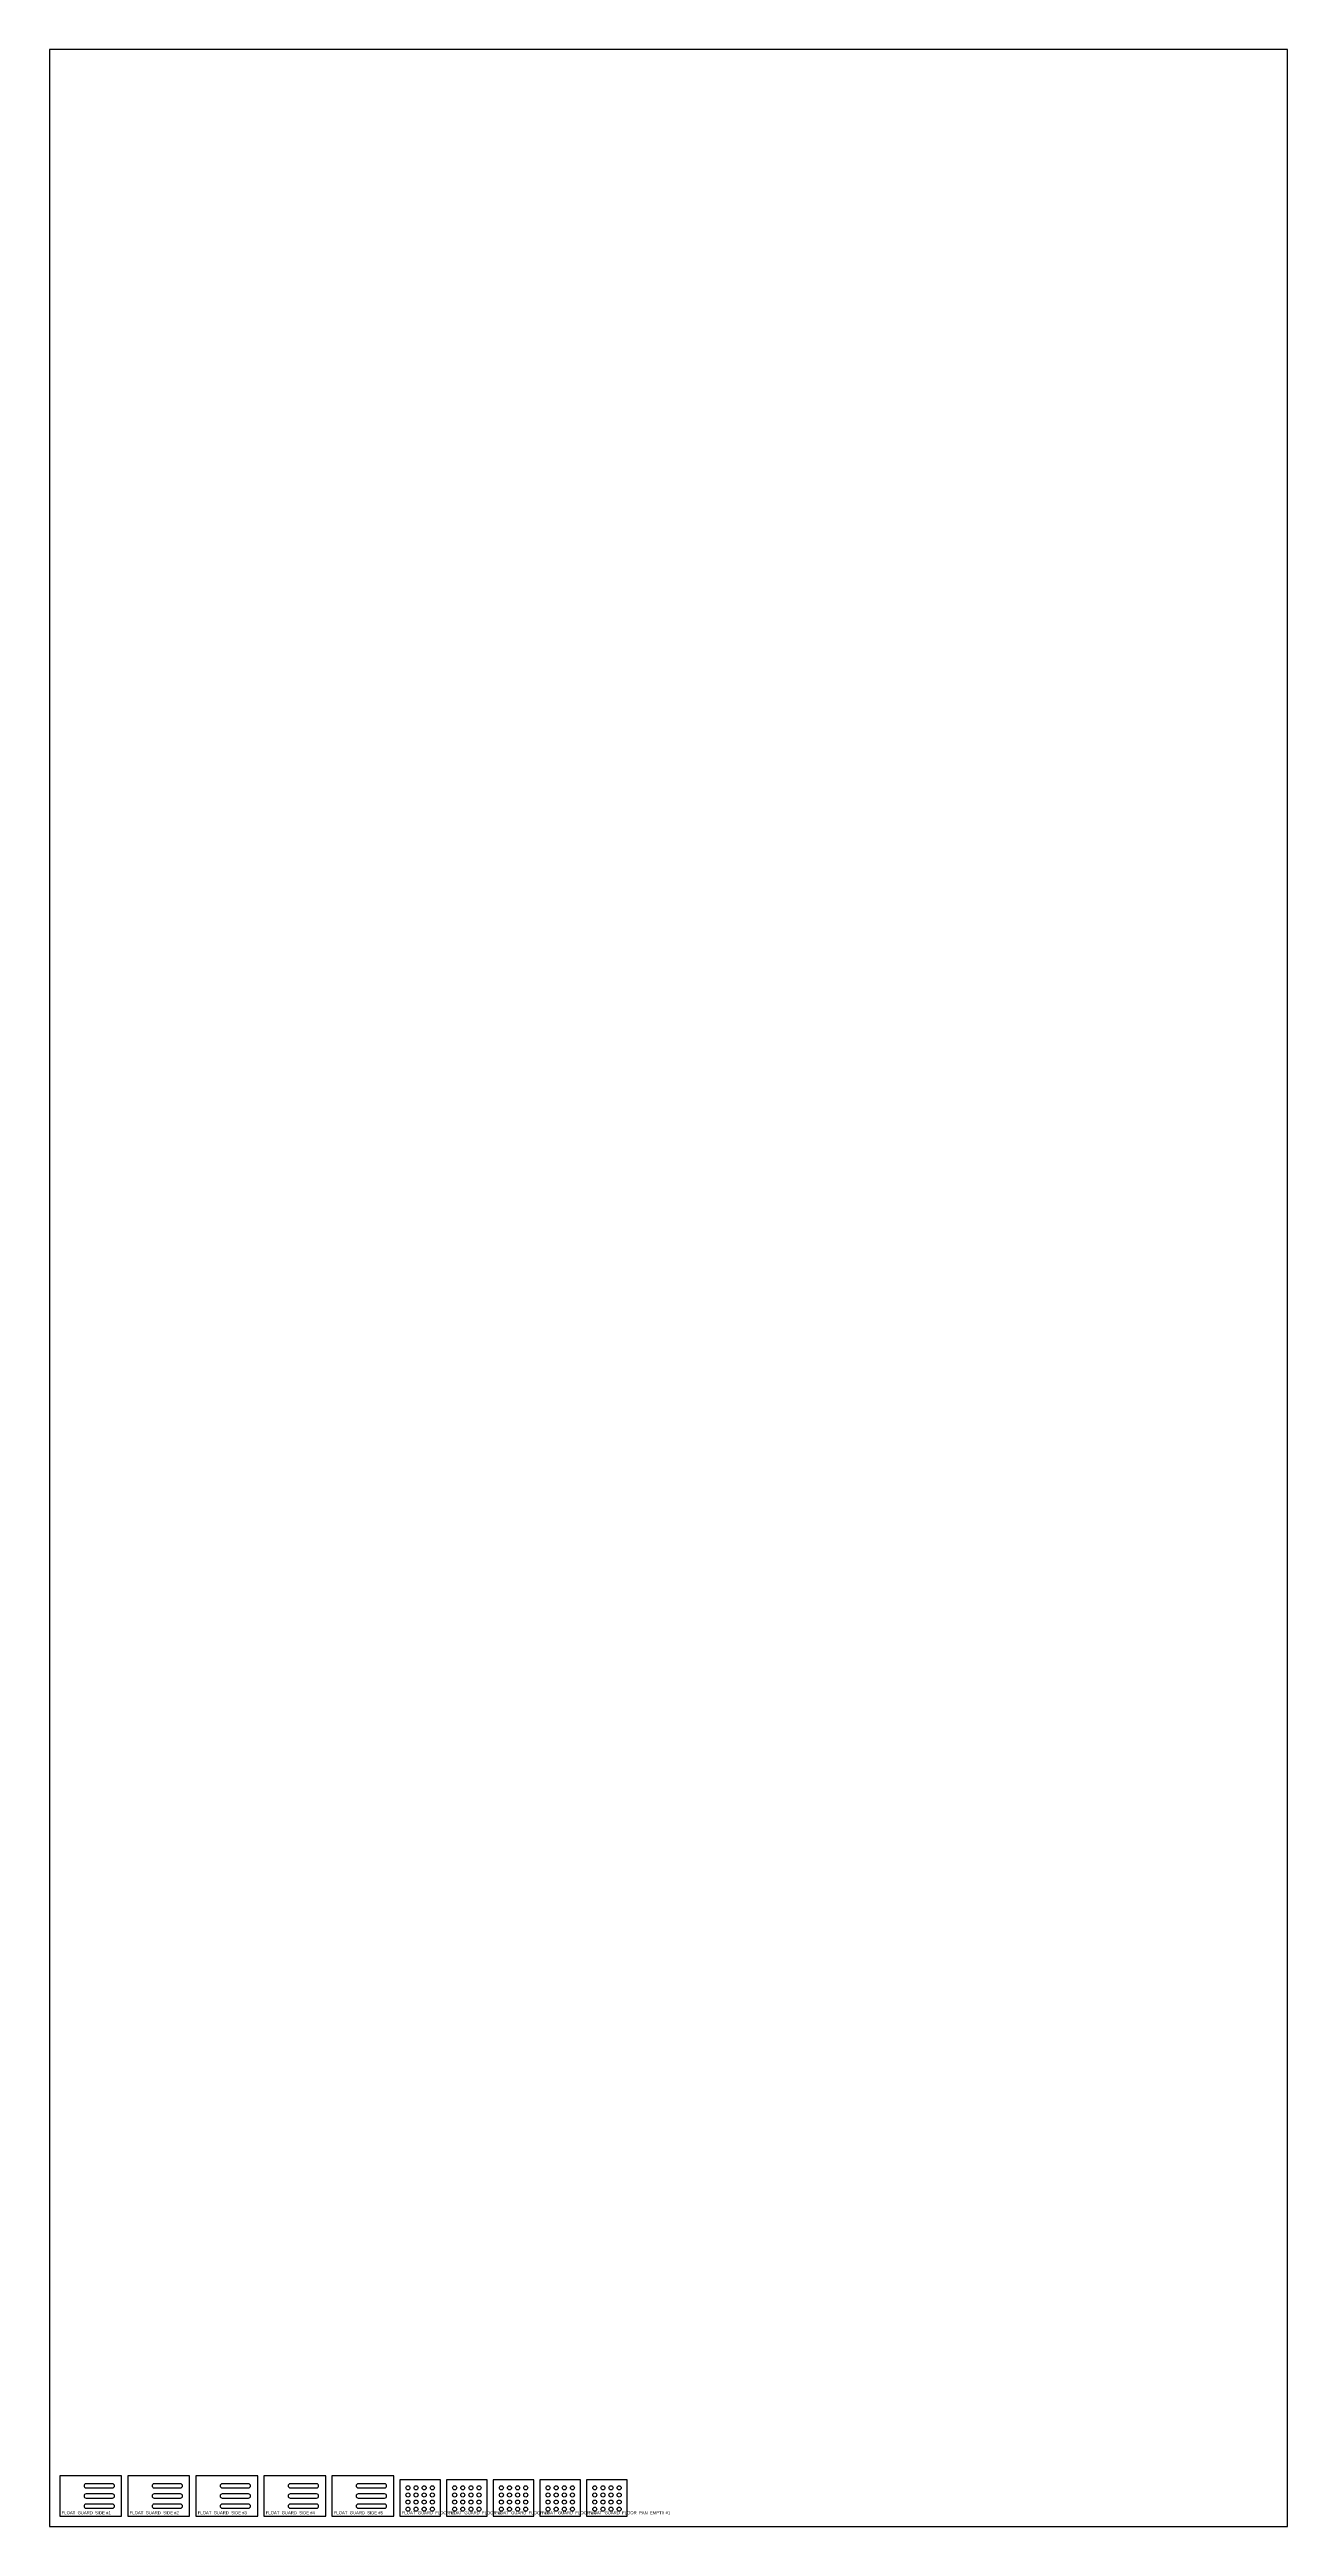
# Model space of a CAD drawing. Header units: millimetres. Extents: x 0 to 1219, y 0 to 2438.
import ezdxf

# ---------------------------------------------------------------- set-up
doc = ezdxf.new("R2010")
doc.units = ezdxf.units.MM
for name, color, linetype in [('CUT_HOLES', 7, 'Continuous'), ('CUT_OUTER', 7, 'Continuous'), ('PART_MARK_NO_CUT', 7, 'Continuous'), ('STOCK_NO_CUT', 7, 'Continuous')]:
    doc.layers.add(name, color=color, linetype=linetype)

msp = doc.modelspace()

# ---------------------------------------------------------------- linework, layer by layer
at = {"layer": 'CUT_HOLES'}
for points in [[(62, 42), (36, 42, 1), (36, 38), (62, 38, 1)], [(62, 32), (36, 32, 1), (36, 28), (62, 28, 1)], [(129, 42), (103, 42, 1), (103, 38), (129, 38, 1)], [(129, 32), (103, 32, 1), (103, 28), (129, 28, 1)], [(196, 42), (170, 42, 1), (170, 38), (196, 38, 1)], [(196, 32), (170, 32, 1), (170, 28), (196, 28, 1)], [(263, 42), (237, 42, 1), (237, 38), (263, 38, 1)], [(263, 32), (237, 32, 1), (237, 28), (263, 28, 1)], [(330, 42), (304, 42, 1), (304, 38), (330, 38, 1)], [(330, 32), (304, 32, 1), (304, 28), (330, 28, 1)], [(62, 22), (36, 22, 1), (36, 18), (62, 18, 1)], [(129, 22), (103, 22, 1), (103, 18), (129, 18, 1)], [(196, 22), (170, 22, 1), (170, 18), (196, 18, 1)], [(263, 22), (237, 22, 1), (237, 18), (263, 18, 1)], [(330, 22), (304, 22, 1), (304, 18), (330, 18, 1)]]:
    msp.add_lwpolyline(points, format="xyb", close=True, dxfattribs=at)
for centre in [(353, 38), (353, 31), (353, 24), (361, 38), (361, 31), (361, 24), (369, 38), (369, 31), (369, 24), (377, 38), (377, 31), (377, 24), (399, 38), (399, 31), (399, 24), (407, 38), (407, 31), (407, 24), (415, 38), (415, 31), (415, 24), (423, 38), (423, 31), (423, 24), (445, 38), (445, 31), (445, 24), (453, 38), (453, 31), (453, 24), (461, 38), (461, 31), (461, 24), (469, 38), (469, 31), (469, 24), (491, 38), (491, 31), (491, 24), (499, 38), (499, 31), (499, 24), (507, 38), (507, 31), (507, 24), (515, 38), (515, 31), (515, 24), (537, 38), (537, 31), (537, 24), (545, 38), (545, 31), (545, 24), (553, 38), (553, 31), (553, 24), (561, 38), (561, 31), (561, 24), (353, 17), (361, 17), (369, 17), (377, 17), (399, 17), (407, 17), (415, 17), (423, 17), (445, 17), (453, 17), (461, 17), (469, 17), (491, 17), (499, 17), (507, 17), (515, 17), (537, 17), (545, 17), (553, 17), (561, 17)]:
    msp.add_circle(centre, 2, dxfattribs=at)
at = {"layer": 'CUT_OUTER'}
for points in [[(71, 10), (71, 50), (10, 50), (10, 10)], [(138, 10), (138, 50), (77, 50), (77, 10)], [(205, 10), (205, 50), (144, 50), (144, 10)], [(272, 10), (272, 50), (211, 50), (211, 10)], [(339, 10), (339, 50), (278, 50), (278, 10)], [(385, 10), (385, 46), (345, 46), (345, 10)], [(431, 10), (431, 46), (391, 46), (391, 10)], [(477, 10), (477, 46), (437, 46), (437, 10)], [(523, 10), (523, 46), (483, 46), (483, 10)], [(569, 10), (569, 46), (529, 46), (529, 10)]]:
    msp.add_lwpolyline(points, close=True, dxfattribs=at)
at = {"layer": 'STOCK_NO_CUT'}
msp.add_lwpolyline([(0, 0), (1219.2, 0), (1219.2, 2438.4), (0, 2438.4)], close=True, dxfattribs=at)

# ---------------------------------------------------------------- texts
at = {"layer": 'PART_MARK_NO_CUT'}
for s, p in [('FLOAT_GUARD_SIDE #1', (12, 12)), ('FLOAT_GUARD_SIDE #2', (79, 12)), ('FLOAT_GUARD_SIDE #3', (146, 12)), ('FLOAT_GUARD_SIDE #4', (213, 12)), ('FLOAT_GUARD_SIDE #5', (280, 12)), ('FLOAT_GUARD_FLOOR #1', (347, 12)), ('FLOAT_GUARD_FLOOR #2', (393, 12)), ('FLOAT_GUARD_FLOOR #3', (439, 12)), ('FLOAT_GUARD_FLOOR #4', (485, 12)), ('FLOAT_GUARD_FLOOR_PAN_EMPTY #1', (531, 12))]:
    msp.add_text(s, height=3, dxfattribs=at).set_placement(p)

doc.saveas('drawing.dxf')
